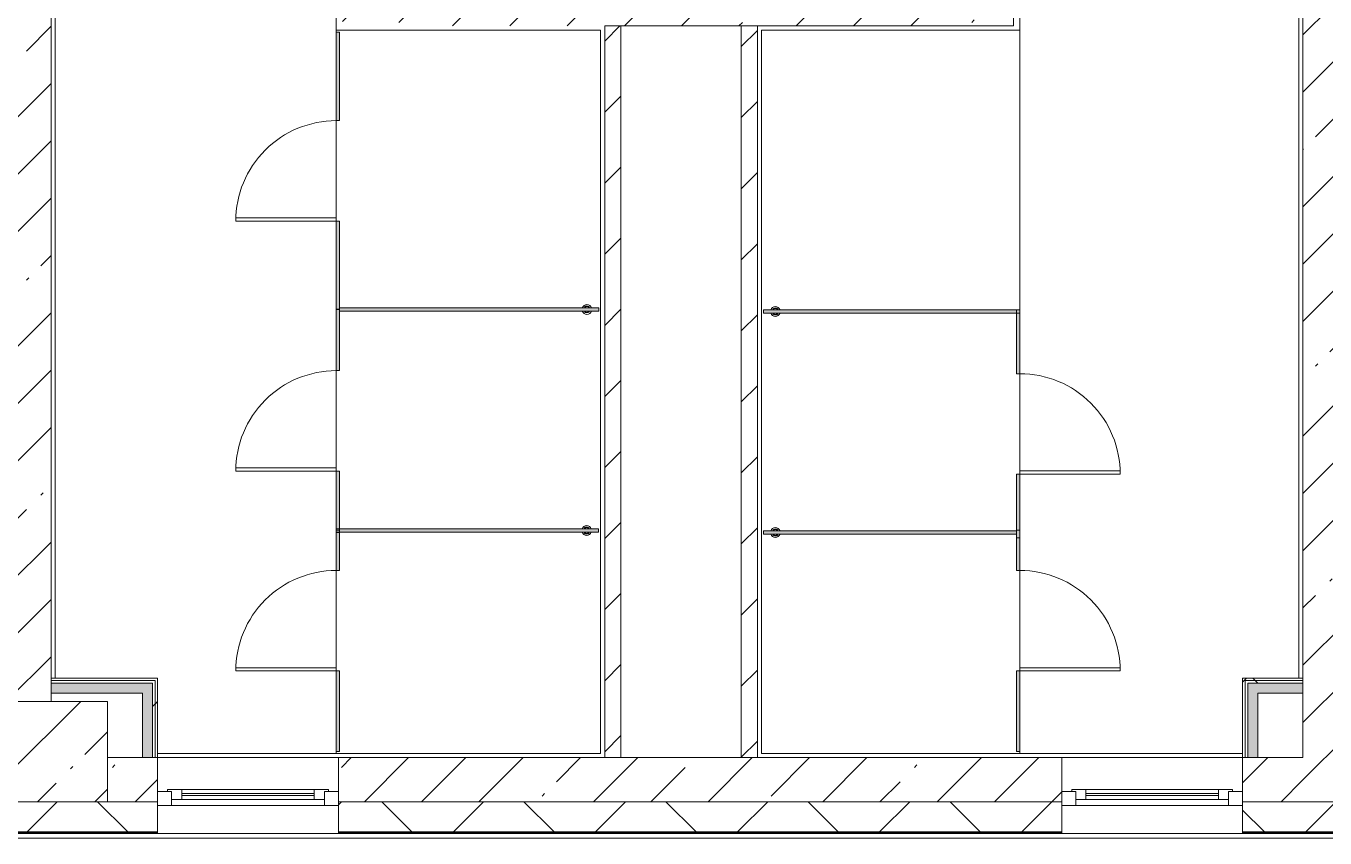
# Model space of a CAD drawing. Header units: millimetres. Extents: x 81676 to 276943, y -8553 to 29000.
# Drawn here: x 213468 to 219933, y -280 to 3760 of the extents above; entities that cross this region are included whole.
import ezdxf

# ---------------------------------------------------------------- set-up
doc = ezdxf.new("R2010")
doc.units = ezdxf.units.MM
for name, color, linetype, lineweight in [('A-DOOR', 7, 'Continuous', 5), ('A-GENM-2', 7, 'Continuous', 5), ('A-GLAZ-2', 7, 'Continuous', 5), ('A-WALL', 7, 'Continuous', 9), ('A-WALL-6', 7, 'Continuous', 5), ('I-WALL-3', 7, 'Continuous', 5), ('S-COLS-1', 7, 'Continuous', 5)]:
    doc.layers.add(name, color=color, linetype=linetype, lineweight=lineweight)
for name, color, linetype, lineweight, true_color in [('A-FLOR-3', 7, 'Continuous', 5, 0xaaaaaa), ('A-GENM-3', 7, 'Continuous', 5, 0xe2ddcd), ('I-WALL-1', 7, 'Continuous', 5, 0xe7e7e7), ('I-WALL-2', 7, 'Continuous', 9, 0xe7e7e7)]:
    doc.layers.add(name, color=color, linetype=linetype, lineweight=lineweight, true_color=true_color)
pattern_1 = [(45, (147962.96, 0), (-285.1231, 285.1231), []), (45, (148248.1, 0), (-285.1231, 285.1231), [504.031, -100.806, 16.764, -84.042])]
pattern_2 = [(45, (147962.96, 0), (-176.7767, 176.7767), [])]
pattern_3 = [(45, (147962.96, 0), (-530.33, 530.33), []), (135, (147962.96, 0), (-530.33, -530.33), [])]

# ---------------------------------------------------------------- blocks, each defined once
blk = doc.blocks.new('BSC_Колонна _Прямоугольная - 500х500-V25-1_6_3_птичка')
at = {"layer": 'S-COLS-1'}
h = blk.add_hatch(dxfattribs=at)
h.set_pattern_fill('FP_48', color=256, style=0, pattern_type=2)
h.set_pattern_definition([(45, (-65660, -150), (-285.1231, 285.1231), []), (45, (-65374.88, -150), (-285.1231, 285.1231), [504.031, -100.806, 16.764, -84.042])])
h.paths.add_polyline_path([(209, -250), (250, -250), (250, 250), (-250, 250), (-250, -250)])
for p, q in [((250, 250), (-250, 250)), ((-250, 250), (-250, -250)), ((250, -250), (250, 250)), ((-250, -250), (250, -250))]:
    blk.add_line(p, q, dxfattribs=at)
blk = doc.blocks.new('120_Окно_СКБ_1Ст - 120_Окно_СКБ_1Ст 900х2500_h_-20664874-1_6_3_птичка')
at = {"layer": 'A-GLAZ-2'}
for p, q in [((-450, -127), (-450, -57)), ((-450, -57), (-380, -57)), ((450, -57), (-450, -57)), ((-380, -57), (-380, -127)), ((380, -127), (380, -57)), ((380, -57), (450, -57)), ((450, -57), (450, -127)), ((-380, -127), (-450, -127)), ((-450, -127), (-400, -127)), ((-380, -127), (-400, -127)), ((-400, -127), (-400, -137)), ((380, -87), (-380, -87)), ((-380, -87), (-380, -127)), ((-330, -137), (-330, -87)), ((-330, -107), (330, -107)), ((330, -117), (-330, -117)), ((330, -137), (330, -87)), ((380, -127), (380, -87)), ((450, -127), (380, -127)), ((400, -127), (380, -127)), ((400, -127), (450, -127)), ((400, -137), (400, -127)), ((-400, -137), (400, -137)), ((400, -137), (-400, -137))]:
    blk.add_line(p, q, dxfattribs=at)
blk = doc.blocks.new('131_Сантехническая перегородка_Дверь_ поз_4 - СД-1-30830986-1_6_3_птичка')
at = {"layer": 'A-GENM-3'}
for points in [[(-190, -8), (250, -8), (250, 8), (-190, 8)], [(750, -8), (1190, -8), (1190, 8), (750, 8)]]:
    blk.add_hatch(color=256, dxfattribs=at).paths.add_polyline_path(points)
at = {"layer": 'A-DOOR'}
for p, q in [((266, 508), (250, 508)), ((250, 8), (250, 508)), ((266, 8), (266, 508)), ((266, 8), (250, 8))]:
    blk.add_line(p, q, dxfattribs=at)
blk.add_arc((250, 8), 500, 360, 90, dxfattribs=at)
at = {"layer": 'A-GENM-2'}
for p, q in [((250, 8), (-190, 8)), ((-190, 8), (-190, -8)), ((250, -8), (250, 8)), ((1190, 8), (750, 8)), ((750, 8), (750, -8)), ((1190, -8), (1190, 8)), ((-190, -8), (250, -8)), ((750, -8), (1190, -8))]:
    blk.add_line(p, q, dxfattribs=at)
blk = doc.blocks.new('131_Сантехническая перегородка_Дверь - СД-1-29846662-1_6_3_птичка')
at = {"layer": 'A-GENM-3'}
for points in [[(0, 8), (0, -8), (317.3, -8), (317.3, 8), (197.1, 8)], [(817.3, -7.8), (817.3, -8), (1119.2, -7.8), (1119.2, 8), (817.3, 8)]]:
    blk.add_hatch(color=256, dxfattribs=at).paths.add_polyline_path(points)
at = {"layer": 'A-DOOR'}
for p, q in [((333.3, -8), (317.3, -8)), ((317.3, -8), (317.3, -508)), ((333.3, -8), (333.3, -508)), ((333.3, -508), (317.3, -508))]:
    blk.add_line(p, q, dxfattribs=at)
blk.add_arc((317.3, -8), 500, 270, 0, dxfattribs=at)
at = {"layer": 'A-GENM-2'}
for p, q in [((317.3, 8), (0, 8)), ((0, 8), (0, -8)), ((317.3, -8), (317.3, 8)), ((1134.7, 8), (817.3, 8)), ((817.3, 8), (817.3, -8)), ((1134.7, -8), (1134.7, 8)), ((0, -8), (317.3, -8)), ((817.3, -8), (1134.7, -8))]:
    blk.add_line(p, q, dxfattribs=at)
blk = doc.blocks.new('131_Сантехническая перегородка - СП-4-30850764-1_6_3_птичка')
at = {"layer": 'A-GENM-3'}
blk.add_hatch(color=256, dxfattribs=at).paths.add_polyline_path([(55.2, -8), (1330, -8), (1330, 8), (55.2, 8)])
at = {"layer": 'A-GENM-2'}
for p, q in [((1330, 8), (55.2, 8)), ((55.2, 8), (55.2, -8)), ((1330, -8), (1330, 8)), ((55.2, -8), (1330, -8))]:
    blk.add_line(p, q, dxfattribs=at)
at = {"layer": 'A-GENM-2', "flags": 128}
for points in [[(126.7, 8), (126.3, 8.5), (126, 9), (125.6, 9.5), (125.2, 9.9), (124.8, 10.4), (124.4, 10.8), (123.9, 11.2), (123.5, 11.6), (123, 12), (122.5, 12.3), (122, 12.7), (121.5, 13), (121, 13.3), (120.5, 13.6), (119.9, 13.8), (119.4, 14), (118.8, 14.3), (118.2, 14.4), (117.6, 14.6), (117, 14.7), (116.5, 14.9), (115.9, 14.9), (115.3, 15), (114.7, 15.1), (114.1, 15.1), (113.5, 15.1), (112.8, 15), (112.2, 15), (111.7, 14.9), (111.1, 14.8), (110.5, 14.7), (109.9, 14.5), (109.3, 14.4), (108.7, 14.2), (108.2, 13.9), (107.6, 13.7), (107.1, 13.4), (106.5, 13.2), (106, 12.9), (105.5, 12.5), (105, 12.2), (104.5, 11.8), (104.1, 11.4), (103.6, 11), (103.2, 10.6), (102.8, 10.2), (102.4, 9.7), (102, 9.3), (101.6, 8.8), (101.3, 8.3), (101.1, 8)], [(101.1, -8), (101.4, -8.5), (101.8, -9), (102.2, -9.5), (102.6, -9.9), (103, -10.4), (103.4, -10.8), (103.8, -11.2), (104.3, -11.6), (104.7, -12), (105.2, -12.3), (105.7, -12.7), (106.2, -13), (106.8, -13.3), (107.3, -13.6), (107.9, -13.8), (108.4, -14), (109, -14.3), (109.6, -14.4), (110.1, -14.6), (110.7, -14.7), (111.3, -14.9), (111.9, -14.9), (112.5, -15), (113.1, -15.1), (113.7, -15.1), (114.3, -15.1), (114.9, -15), (115.5, -15), (116.1, -14.9), (116.7, -14.8), (117.3, -14.7), (117.9, -14.5), (118.5, -14.4), (119, -14.2), (119.6, -13.9), (120.2, -13.7), (120.7, -13.4), (121.2, -13.2), (121.7, -12.9), (122.3, -12.5), (122.7, -12.2), (123.2, -11.8), (123.7, -11.4), (124.1, -11), (124.6, -10.6), (125, -10.2), (125.4, -9.7), (125.8, -9.3), (126.1, -8.8), (126.5, -8.3), (126.7, -8)]]:
    blk.add_lwpolyline(points, dxfattribs=at)
at = {"layer": 'A-GENM-2'}
for radius, start, end in [(24.6, 19.91127, 160.08873), (17.6, 45, 135), (17.6, 45, 135), (15.1, 45, 135), (24.6, 199.91127, 340.08873), (17.6, 225, 315), (17.6, 225, 315), (15.1, 225, 315)]:
    blk.add_arc((113.9, 0), radius, start, end, dxfattribs=at)
blk = doc.blocks.new('131_Сантехническая перегородка - СП-4-30850728-1_6_3_птичка')
at = {"layer": 'A-GENM-3'}
blk.add_hatch(color=256, dxfattribs=at).paths.add_polyline_path([(482.2, -8), (1330, -8), (1330, 8), (71.3, 8), (71.3, -8)])
at = {"layer": 'A-GENM-2'}
for p, q in [((1330, 8), (71.3, 8)), ((71.3, 8), (71.3, -8)), ((1330, -8), (1330, 8)), ((71.3, -8), (1330, -8))]:
    blk.add_line(p, q, dxfattribs=at)
at = {"layer": 'A-GENM-2', "flags": 128}
for points in [[(142.8, 8), (142.5, 8.5), (142.1, 9), (141.8, 9.5), (141.4, 9.9), (141, 10.4), (140.5, 10.8), (140.1, 11.2), (139.6, 11.6), (139.2, 12), (138.7, 12.3), (138.2, 12.7), (137.7, 13), (137.1, 13.3), (136.6, 13.6), (136.1, 13.8), (135.5, 14), (134.9, 14.3), (134.4, 14.4), (133.8, 14.6), (133.2, 14.7), (132.6, 14.9), (132, 14.9), (131.4, 15), (130.8, 15.1), (130.2, 15.1), (129.6, 15.1), (129, 15), (128.4, 15), (127.8, 14.9), (127.2, 14.8), (126.6, 14.7), (126, 14.5), (125.4, 14.4), (124.9, 14.2), (124.3, 13.9), (123.8, 13.7), (123.2, 13.4), (122.7, 13.2), (122.2, 12.9), (121.7, 12.5), (121.2, 12.2), (120.7, 11.8), (120.2, 11.4), (119.8, 11), (119.3, 10.6), (118.9, 10.2), (118.5, 9.7), (118.1, 9.3), (117.8, 8.8), (117.4, 8.3), (117.3, 8)], [(117.3, -8), (117.6, -8.5), (117.9, -9), (118.3, -9.5), (118.7, -9.9), (119.1, -10.4), (119.5, -10.8), (120, -11.2), (120.4, -11.6), (120.9, -12), (121.4, -12.3), (121.9, -12.7), (122.4, -13), (122.9, -13.3), (123.5, -13.6), (124, -13.8), (124.6, -14), (125.1, -14.3), (125.7, -14.4), (126.3, -14.6), (126.9, -14.7), (127.5, -14.9), (128.1, -14.9), (128.7, -15), (129.3, -15.1), (129.9, -15.1), (130.5, -15.1), (131.1, -15), (131.7, -15), (132.3, -14.9), (132.9, -14.8), (133.4, -14.7), (134, -14.5), (134.6, -14.4), (135.2, -14.2), (135.7, -13.9), (136.3, -13.7), (136.8, -13.4), (137.4, -13.2), (137.9, -12.9), (138.4, -12.5), (138.9, -12.2), (139.4, -11.8), (139.8, -11.4), (140.3, -11), (140.7, -10.6), (141.1, -10.2), (141.5, -9.7), (141.9, -9.3), (142.3, -8.8), (142.6, -8.3), (142.8, -8)]]:
    blk.add_lwpolyline(points, dxfattribs=at)
at = {"layer": 'A-GENM-2'}
for radius, start, end in [(24.6, 19.91127, 160.08873), (17.6, 45, 135), (17.6, 45, 135), (15.1, 45, 135), (24.6, 199.91127, 340.08873), (17.6, 225, 315), (17.6, 225, 315), (15.1, 225, 315)]:
    blk.add_arc((130, 0), radius, start, end, dxfattribs=at)
blk = doc.blocks.new('131_Сантехническая перегородка_Дверь - СД-1-30819167-1_6_3_птичка')
at = {"layer": 'A-GENM-3'}
for points in [[(0, 8), (2, 7.5), (18, 7.5), (18, -8), (305.2, -8), (305.2, 8)], [(805.2, -8), (1109, -8), (1109, 8), (805.2, 8)]]:
    blk.add_hatch(color=256, dxfattribs=at).paths.add_polyline_path(points)
at = {"layer": 'A-DOOR'}
for p, q in [((321.2, 508), (305.2, 508)), ((305.2, 8), (305.2, 508)), ((321.2, 8), (321.2, 508)), ((321.2, 8), (305.2, 8))]:
    blk.add_line(p, q, dxfattribs=at)
blk.add_arc((305.2, 8), 500, 360, 90, dxfattribs=at)
at = {"layer": 'A-GENM-2'}
for p, q in [((305.2, 8), (0, 8)), ((0, 8), (0, -8)), ((305.2, -8), (305.2, 8)), ((1110.4, 8), (805.2, 8)), ((805.2, 8), (805.2, -8)), ((1110.4, -8), (1110.4, 8)), ((0, -8), (305.2, -8)), ((805.2, -8), (1110.4, -8))]:
    blk.add_line(p, q, dxfattribs=at)
blk = doc.blocks.new('131_Сантехническая перегородка - СП-4-30819166-1_6_3_птичка')
at = {"layer": 'A-GENM-3'}
blk.add_hatch(color=256, dxfattribs=at).paths.add_polyline_path([(760.3, 8), (39.9, 8), (39.9, -8), (1330, -8), (1330, 8)])
at = {"layer": 'A-GENM-2'}
for p, q in [((1330, 8), (39.9, 8)), ((39.9, 8), (39.9, -8)), ((1330, -8), (1330, 8)), ((39.9, -8), (1330, -8))]:
    blk.add_line(p, q, dxfattribs=at)
at = {"layer": 'A-GENM-2', "flags": 128}
for points in [[(111.4, 8), (111, 8.5), (110.7, 9), (110.3, 9.5), (109.9, 9.9), (109.5, 10.4), (109.1, 10.8), (108.6, 11.2), (108.2, 11.6), (107.7, 12), (107.2, 12.3), (106.7, 12.7), (106.2, 13), (105.7, 13.3), (105.2, 13.6), (104.6, 13.8), (104, 14), (103.5, 14.3), (102.9, 14.4), (102.3, 14.6), (101.7, 14.7), (101.1, 14.9), (100.6, 14.9), (100, 15), (99.4, 15.1), (98.7, 15.1), (98.1, 15.1), (97.5, 15), (96.9, 15), (96.3, 14.9), (95.8, 14.8), (95.2, 14.7), (94.6, 14.5), (94, 14.4), (93.4, 14.2), (92.9, 13.9), (92.3, 13.7), (91.8, 13.4), (91.2, 13.2), (90.7, 12.9), (90.2, 12.5), (89.7, 12.2), (89.2, 11.8), (88.8, 11.4), (88.3, 11), (87.9, 10.6), (87.5, 10.2), (87.1, 9.7), (86.7, 9.3), (86.3, 8.8), (86, 8.3), (85.8, 8)], [(85.8, -8), (86.1, -8.5), (86.5, -9), (86.9, -9.5), (87.2, -9.9), (87.6, -10.4), (88.1, -10.8), (88.5, -11.2), (89, -11.6), (89.4, -12), (89.9, -12.3), (90.4, -12.7), (90.9, -13), (91.5, -13.3), (92, -13.6), (92.6, -13.8), (93.1, -14), (93.7, -14.3), (94.3, -14.4), (94.8, -14.6), (95.4, -14.7), (96, -14.9), (96.6, -14.9), (97.2, -15), (97.8, -15.1), (98.4, -15.1), (99, -15.1), (99.6, -15), (100.2, -15), (100.8, -14.9), (101.4, -14.8), (102, -14.7), (102.6, -14.5), (103.2, -14.4), (103.7, -14.2), (104.3, -13.9), (104.8, -13.7), (105.4, -13.4), (105.9, -13.2), (106.4, -12.9), (106.9, -12.5), (107.4, -12.2), (107.9, -11.8), (108.4, -11.4), (108.8, -11), (109.3, -10.6), (109.7, -10.2), (110.1, -9.7), (110.5, -9.3), (110.8, -8.8), (111.2, -8.3), (111.4, -8)]]:
    blk.add_lwpolyline(points, dxfattribs=at)
at = {"layer": 'A-GENM-2'}
for radius, start, end in [(24.6, 19.91127, 160.08873), (17.6, 45, 135), (17.6, 45, 135), (15.1, 45, 135), (24.6, 199.91127, 340.08873), (17.6, 225, 315), (17.6, 225, 315), (15.1, 225, 315)]:
    blk.add_arc((98.6, 0), radius, start, end, dxfattribs=at)
blk = doc.blocks.new('131_Сантехническая перегородка - СП-4-29831414-1_6_3_птичка')
at = {"layer": 'A-GENM-3'}
blk.add_hatch(color=256, dxfattribs=at).paths.add_polyline_path([(651.6, 8), (25.5, 8), (25.5, -8), (1330, -8), (1330, 8)])
at = {"layer": 'A-GENM-2'}
for p, q in [((1330, 8), (25.5, 8)), ((25.5, 8), (25.5, -8)), ((1330, -8), (1330, 8)), ((25.5, -8), (1330, -8))]:
    blk.add_line(p, q, dxfattribs=at)
at = {"layer": 'A-GENM-2', "flags": 128}
for points in [[(97, 8), (96.7, 8.5), (96.3, 9), (95.9, 9.5), (95.5, 9.9), (95.1, 10.4), (94.7, 10.8), (94.3, 11.2), (93.8, 11.6), (93.3, 12), (92.9, 12.3), (92.4, 12.7), (91.8, 13), (91.3, 13.3), (90.8, 13.6), (90.2, 13.8), (89.7, 14), (89.1, 14.3), (88.5, 14.4), (88, 14.6), (87.4, 14.7), (86.8, 14.9), (86.2, 14.9), (85.6, 15), (85, 15.1), (84.4, 15.1), (83.8, 15.1), (83.2, 15), (82.6, 15), (82, 14.9), (81.4, 14.8), (80.8, 14.7), (80.2, 14.5), (79.6, 14.4), (79.1, 14.2), (78.5, 13.9), (77.9, 13.7), (77.4, 13.4), (76.9, 13.2), (76.4, 12.9), (75.8, 12.5), (75.3, 12.2), (74.9, 11.8), (74.4, 11.4), (74, 11), (73.5, 10.6), (73.1, 10.2), (72.7, 9.7), (72.3, 9.3), (72, 8.8), (71.6, 8.3), (71.4, 8)], [(71.4, -8), (71.8, -8.5), (72.1, -9), (72.5, -9.5), (72.9, -9.9), (73.3, -10.4), (73.7, -10.8), (74.1, -11.2), (74.6, -11.6), (75.1, -12), (75.6, -12.3), (76.1, -12.7), (76.6, -13), (77.1, -13.3), (77.6, -13.6), (78.2, -13.8), (78.7, -14), (79.3, -14.3), (79.9, -14.4), (80.5, -14.6), (81.1, -14.7), (81.6, -14.9), (82.2, -14.9), (82.8, -15), (83.4, -15.1), (84, -15.1), (84.6, -15.1), (85.2, -15), (85.8, -15), (86.4, -14.9), (87, -14.8), (87.6, -14.7), (88.2, -14.5), (88.8, -14.4), (89.4, -14.2), (89.9, -13.9), (90.5, -13.7), (91, -13.4), (91.6, -13.2), (92.1, -12.9), (92.6, -12.5), (93.1, -12.2), (93.6, -11.8), (94, -11.4), (94.5, -11), (94.9, -10.6), (95.3, -10.2), (95.7, -9.7), (96.1, -9.3), (96.5, -8.8), (96.8, -8.3), (97, -8)]]:
    blk.add_lwpolyline(points, dxfattribs=at)
at = {"layer": 'A-GENM-2'}
for radius, start, end in [(24.6, 19.91127, 160.08873), (17.6, 45, 135), (17.6, 45, 135), (15.1, 45, 135), (24.6, 199.91127, 340.08873), (17.6, 225, 315), (17.6, 225, 315), (15.1, 225, 315)]:
    blk.add_arc((84.2, 0), radius, start, end, dxfattribs=at)
blk = doc.blocks.new('131_Сантехническая перегородка_Дверь_сдвиг_ - СД-1-30823593-1_6_3_птичка')
at = {"layer": 'A-GENM-3'}
for points in [[(0, -8), (400, -8), (400, 8), (0, 8)], [(900, 8), (900, -8), (1089, -8), (1089, 8)]]:
    blk.add_hatch(color=256, dxfattribs=at).paths.add_polyline_path(points)
at = {"layer": 'A-DOOR'}
for p, q in [((416, 508), (400, 508)), ((400, 8), (400, 508)), ((416, 8), (416, 508)), ((416, 8), (400, 8))]:
    blk.add_line(p, q, dxfattribs=at)
blk.add_arc((400, 8), 500, 360, 90, dxfattribs=at)
at = {"layer": 'A-GENM-2'}
for p, q in [((400, 8), (0, 8)), ((0, 8), (0, -8)), ((400, -8), (400, 8)), ((1100, 8), (900, 8)), ((900, 8), (900, -8)), ((1100, -8), (1100, 8)), ((0, -8), (400, -8)), ((900, -8), (1100, -8))]:
    blk.add_line(p, q, dxfattribs=at)
blk = doc.blocks.new('131_Сантехническая перегородка_Дверь_сдвиг_ - СД-1-30819161-1_6_3_птичка')
at = {"layer": 'A-GENM-3'}
for points in [[(0, -8), (400, -8), (400, 8), (0, 8)], [(900, 8), (900, -8), (1061.8, -8), (1061.8, 8)]]:
    blk.add_hatch(color=256, dxfattribs=at).paths.add_polyline_path(points)
at = {"layer": 'A-DOOR'}
for p, q in [((416, -8), (400, -8)), ((400, -8), (400, -508)), ((416, -8), (416, -508)), ((416, -508), (400, -508))]:
    blk.add_line(p, q, dxfattribs=at)
blk.add_arc((400, -8), 500, 270, 0, dxfattribs=at)
at = {"layer": 'A-GENM-2'}
for p, q in [((400, 8), (0, 8)), ((0, 8), (0, -8)), ((400, -8), (400, 8)), ((1100, 8), (900, 8)), ((900, 8), (900, -8)), ((1100, -8), (1100, 8)), ((0, -8), (400, -8)), ((900, -8), (1100, -8))]:
    blk.add_line(p, q, dxfattribs=at)

msp = doc.modelspace()

# ---------------------------------------------------------------- hatches: boundary and pattern name
at = {"layer": 'A-WALL-6'}
h = msp.add_hatch(dxfattribs=at)
h.set_pattern_fill('FP_54', color=256, style=0, pattern_type=2)
h.set_pattern_definition([(45, (147962.96, 0), (-353.5534, 353.5534), []), (135, (147962.96, 0), (-353.5534, -353.5534), [])])
h.paths.add_polyline_path([(223656.8, -250), (223663, -250), (223663, -100), (221943, -100), (221943, -250), (223655, -250)])
h.paths.add_polyline_path([(215690.9, -250), (218623, -250), (218623, -100), (215023, -100), (215023, -250)])
h.paths.add_polyline_path([(220199, -250), (220243, -250), (220243, -100), (219523, -101.8), (219523, -250), (220043, -250)])
h.paths.add_polyline_path([(209573, -250), (209573, -100), (208873, -100), (208873, -250), (209184.6, -250)])
h.paths.add_polyline_path([(211673, -250), (212223, -250), (212223, -100), (211673, -100), (211673, -121.3)])
h.paths.add_polyline_path([(207973, -250), (207973, -100), (207223, -100), (207223, -250)])
h.paths.add_polyline_path([(205123, -250), (205123, -100), (204373, -100), (204373, -250), (204537.2, -250)])
h.paths.add_polyline_path([(213123, -250), (214123, -250), (214123, -100), (213123, -100), (213123, -118)])
h.paths.add_polyline_path([(199834.5, -250), (201273, -250), (201273, -100), (199834.5, -100), (199834.5, -150.7)])
h.paths.add_polyline_path([(197734.5, -250), (197734.5, -100), (197023, -100), (197023, -250), (197101.4, -250)])
h.paths.add_polyline_path([(196123, -250), (196123, -100), (195373, -100), (195373, -250)])
h.paths.add_polyline_path([(192273, -250), (192273, -100), (190700.5, -100), (190700.5, -250), (191524.5, -250)])
h.paths.add_polyline_path([(188600.5, -250), (188600.5, -100), (187903, -100), (187903, -250)])
h.paths.add_polyline_path([(187003, -250), (187003, -100), (185953, -100), (185953, -250), (186877.1, -250)])
h.paths.add_polyline_path([(185053, -250), (185053, -100), (183933, -100), (183933, -250), (185018.2, -250)])
h.paths.add_polyline_path([(181833, -250), (181833, -100), (180973, -100), (180973, -250)])
h.paths.add_polyline_path([(178173, -250), (178173, -100), (177172.7, -100), (177172.7, -250), (177582.4, -250)])
h.paths.add_polyline_path([(176272.7, -250), (176272.7, -100), (175273, -100), (175273, -250)])
h.paths.add_polyline_path([(169573, -250), (170598, -250), (170598, -100), (169573, -100), (169573, -226)])
h.paths.add_polyline_path([(163573, -250), (163573, -100), (162823, -100), (162823, -250)])
h.paths.add_polyline_path([(174373, -250), (174373, -100), (173398, -100), (173398, -250), (173864.5, -250)])
h.paths.add_polyline_path([(164473, -250), (165223, -250), (165223, -100), (164473, -100), (164473, -238.7)])
h.paths.add_polyline_path([(167323, -250), (168673, -250), (168673, -100), (167323, -100), (167323, -231.6)])
h.paths.add_polyline_path([(148768.6, -250), (151693, -250), (151693, -100), (147703, -100), (147703, -250), (148073, -250)])
h.paths.add_polyline_path([(155623, -250), (156222.7, -250), (156222.7, -100), (154793, -100), (154793, -250), (155275, -250)])
h.paths.add_polyline_path([(159973, -250), (160723, -248), (160723, -100), (159973, -100), (159973, -249.9)])
h.paths.add_polyline_path([(157873, -250), (157873, -100), (157122.7, -100), (157122.7, -250), (157133.9, -250)])
at = {"layer": 'I-WALL-1'}
for points in [[(214048, 440.5), (214098, 440.5), (214098, 490.5), (213593, 490.5), (213593, 440.5), (213873, 440.5)], [(219548, 120), (219598, 120), (219598, 440.5), (219548, 440.5), (219548, 140)]]:
    msp.add_hatch(color=256, dxfattribs=at).paths.add_polyline_path(points)
at = {"layer": 'I-WALL-2'}
for points in [[(219803, 440.5), (219823, 440.5), (219822.2, 490.5), (219548, 490.5), (219548, 440.5), (219598, 440.5)], [(214098, 120), (214098, 440.5), (214048, 440.5), (214048, 120)]]:
    msp.add_hatch(color=256, dxfattribs=at).paths.add_polyline_path(points)
at = {"layer": 'I-WALL-3'}
h = msp.add_hatch(dxfattribs=at)
h.set_pattern_fill('FP_34', color=256, style=0, pattern_type=2)
h.set_pattern_definition(pattern_1)
h.paths.add_polyline_path([(220043, -100), (220043, 7900), (219823, 7900), (219823, -100)])
h = msp.add_hatch(dxfattribs=at)
h.set_pattern_fill('FP_34', color=256, style=0, pattern_type=2)
h.set_pattern_definition(pattern_1)
h.paths.add_polyline_path([(213593, 400), (213593, 7400), (213373, 7400), (213373, 400)])
h = msp.add_hatch(dxfattribs=at)
h.set_pattern_fill('FP_34', color=256, style=0, pattern_type=2)
h.set_pattern_definition(pattern_1)
h.paths.add_polyline_path([(215690.9, 3760), (218383, 3760), (218383, 3980), (215043, 3980), (215043, 3760), (215598, 3760)])
h = msp.add_hatch(dxfattribs=at)
h.set_pattern_fill('FP_76', color=256, style=0, pattern_type=2)
h.set_pattern_definition(pattern_2)
h.paths.add_polyline_path([(216428, 120), (216428, 3760), (216348, 3760), (216348, 120)])
h = msp.add_hatch(dxfattribs=at)
h.set_pattern_fill('FP_76', color=256, style=0, pattern_type=2)
h.set_pattern_definition(pattern_2)
h.paths.add_polyline_path([(217108, 120), (217108, 3760), (217028, 3760), (217028, 120)])
h = msp.add_hatch(dxfattribs=at)
h.set_pattern_fill('FP_170', color=256, style=0, pattern_type=2)
h.set_pattern_definition(pattern_3)
h.paths.add_polyline_path([(214110.5, 120), (214108.5, 490.5), (214098, 490.5), (214098, 120)])
h = msp.add_hatch(dxfattribs=at)
h.set_pattern_fill('FP_170', color=256, style=0, pattern_type=2)
h.set_pattern_definition(pattern_3)
h.paths.add_polyline_path([(214123, 120), (214123, 503), (214110.5, 503), (214110.5, 120)])
h = msp.add_hatch(dxfattribs=at)
h.set_pattern_fill('FP_170', color=256, style=0, pattern_type=2)
h.set_pattern_definition(pattern_3)
h.paths.add_polyline_path([(219803, 503), (219823, 503), (219823, 515.5), (219523, 515.5), (219523, 503), (219598, 503)])
h = msp.add_hatch(dxfattribs=at)
h.set_pattern_fill('FP_170', color=256, style=0, pattern_type=2)
h.set_pattern_definition(pattern_3)
h.paths.add_polyline_path([(219535.5, 120), (219535.5, 503), (219523, 503), (219523, 120)])
h = msp.add_hatch(dxfattribs=at)
h.set_pattern_fill('FP_170', color=256, style=0, pattern_type=2)
h.set_pattern_definition(pattern_3)
h.paths.add_polyline_path([(219822.2, 490.5), (219823, 490.5), (219822.6, 503), (219535.5, 503), (219535.5, 490.5), (219803, 490.5)])
h = msp.add_hatch(dxfattribs=at)
h.set_pattern_fill('FP_34', color=256, style=0, pattern_type=2)
h.set_pattern_definition(pattern_1)
h.paths.add_polyline_path([(217549.8, -100), (218623, -100), (218623, 120), (215023, 120), (215023, -100), (215690.9, -100)])
h.paths.add_polyline_path([(213873, -100), (214123, -100), (214123, 120), (213873, 120), (213873, -48)])
h.paths.add_polyline_path([(219523, -100), (219823, -100), (219823, 120), (219523, 120), (219523, -13)])

# ---------------------------------------------------------------- linework, layer by layer
at = {"layer": 'A-FLOR-3'}
for p, q in [((215012, 7660), (215012, 3729)), ((218414, 2347.5), (218414, 7660)), ((219803, 515.6), (219803, 7660)), ((213613, 7380), (213613, 515.5)), ((216328, 3740), (215012, 3740)), ((216328, 140), (216328, 3740)), ((217128, 3740), (217128, 140)), ((218414, 3740), (217128, 3740)), ((215012, 2789), (215012, 3289)), ((215012, 1545.2), (215012, 2045.2)), ((218414, 2030.1), (218414, 1530.1)), ((215012, 551), (215012, 1051)), ((218414, 1051), (218414, 551)), ((219523, 515.6), (219803, 515.6)), ((214123, 140), (216328, 140)), ((215012, 140), (215012, 151)), ((217128, 140), (219523, 140)), ((218414, 151), (218414, 140))]:
    msp.add_line(p, q, dxfattribs=at)
at = {"layer": 'A-WALL'}
for p, q in [((216428, 3760), (216348, 3760)), ((217108, 3760), (217028, 3760)), ((214110.5, 503), (213593, 503)), ((214098, 490.5), (213593, 490.5)), ((214098, 490.5), (214098, 120)), ((214110.5, 503), (214110.5, 120)), ((219535.5, 503), (219535.5, 120)), ((219535.5, 503), (219823, 503)), ((219548, 490.5), (219548, 120)), ((219548, 490.5), (219823, 490.5)), ((219823, 440.5), (219823, 515.5)), ((216348, 120), (216428, 120)), ((217028, 120), (217108, 120)), ((214123, -100), (213873, -100)), ((218623, -100), (215023, -100)), ((219823, -100), (219523, -100)), ((213123, -250), (214123, -250)), ((213123, -253), (214123, -253)), ((215023, -250), (218623, -250)), ((215023, -253), (218623, -253)), ((219523, -250), (220243, -250)), ((219523, -253), (220243, -253))]:
    msp.add_line(p, q, dxfattribs=at)
at = {"layer": 'A-WALL-6'}
for p, q in [((214123, -258), (214123, -100)), ((215023, -100), (215023, -258)), ((218623, -258), (218623, -100)), ((219523, -100), (219523, -258)), ((220043, -100), (219823, -100)), ((212223, -258), (220243, -258)), ((220243, -280), (147673, -280))]:
    msp.add_line(p, q, dxfattribs=at)
at = {"layer": 'I-WALL-3'}
for p, q in [((219823, 7900), (219823, 515.5)), ((218383, 3760), (218383, 7680)), ((213593, 400), (213593, 7400)), ((216348, 3760), (216348, 120)), ((216428, 3760), (217028, 3760)), ((216428, 120), (216428, 3760)), ((217028, 3760), (217028, 120)), ((217108, 3760), (218383, 3760)), ((217108, 120), (217108, 3760)), ((214123, 515.5), (213593, 515.5)), ((214123, -100), (214123, 515.5)), ((219523, 515.5), (219523, -100)), ((219823, 515.5), (219523, 515.5)), ((213593, 440.5), (214048, 440.5)), ((214048, 440.5), (214048, 120)), ((219598, 120), (219598, 440.5)), ((219598, 440.5), (219823, 440.5)), ((219823, 440.5), (219823, 120)), ((216348, 120), (213873, 120)), ((215023, 120), (215023, -100)), ((217028, 120), (216428, 120)), ((219823, 120), (217108, 120)), ((218623, -100), (218623, 120))]:
    msp.add_line(p, q, dxfattribs=at)

# ---------------------------------------------------------------- block references
at = {"layer": 'A-GENM-2'}
for name, p, rotation in [('131_Сантехническая перегородка_Дверь_ поз_4 - СД-1-30830986-1_6_3_птичка', (215020, 2539), 89.99999999997657), ('131_Сантехническая перегородка_Дверь - СД-1-30819167-1_6_3_птичка', (215020, 1240), 89.99999999997657), ('131_Сантехническая перегородка - СП-4-30819166-1_6_3_птичка', (216358.3, 2350), 180), ('131_Сантехническая перегородка_Дверь - СД-1-29846662-1_6_3_птичка', (218406, 1212.8), 90.00000000002345), ('131_Сантехническая перегородка_Дверь_сдвиг_ - СД-1-30823593-1_6_3_птичка', (215020, 151), 89.99999999997657), ('131_Сантехническая перегородка - СП-4-29831414-1_6_3_птичка', (216342.5, 1250), 180), ('131_Сантехническая перегородка_Дверь_сдвиг_ - СД-1-30819161-1_6_3_птичка', (218406, 151), 90.00000000002345)]:
    msp.add_blockref(name, p, dxfattribs=dict(at, rotation=rotation))
for name, p in [('131_Сантехническая перегородка - СП-4-30850764-1_6_3_птичка', (217083.8, 2340)), ('131_Сантехническая перегородка - СП-4-30850728-1_6_3_птичка', (217067.6, 1240))]:
    msp.add_blockref(name, p, dxfattribs=at)
at = {"layer": 'A-GLAZ-2', "rotation": 180}
for p in [(214573, -175), (219073, -175)]:
    msp.add_blockref('120_Окно_СКБ_1Ст - 120_Окно_СКБ_1Ст 900х2500_h_-20664874-1_6_3_птичка', p, dxfattribs=at)
at = {"layer": 'S-COLS-1'}
msp.add_blockref('BSC_Колонна _Прямоугольная - 500х500-V25-1_6_3_птичка', (213623, 150), dxfattribs=at)

doc.saveas('drawing.dxf')
